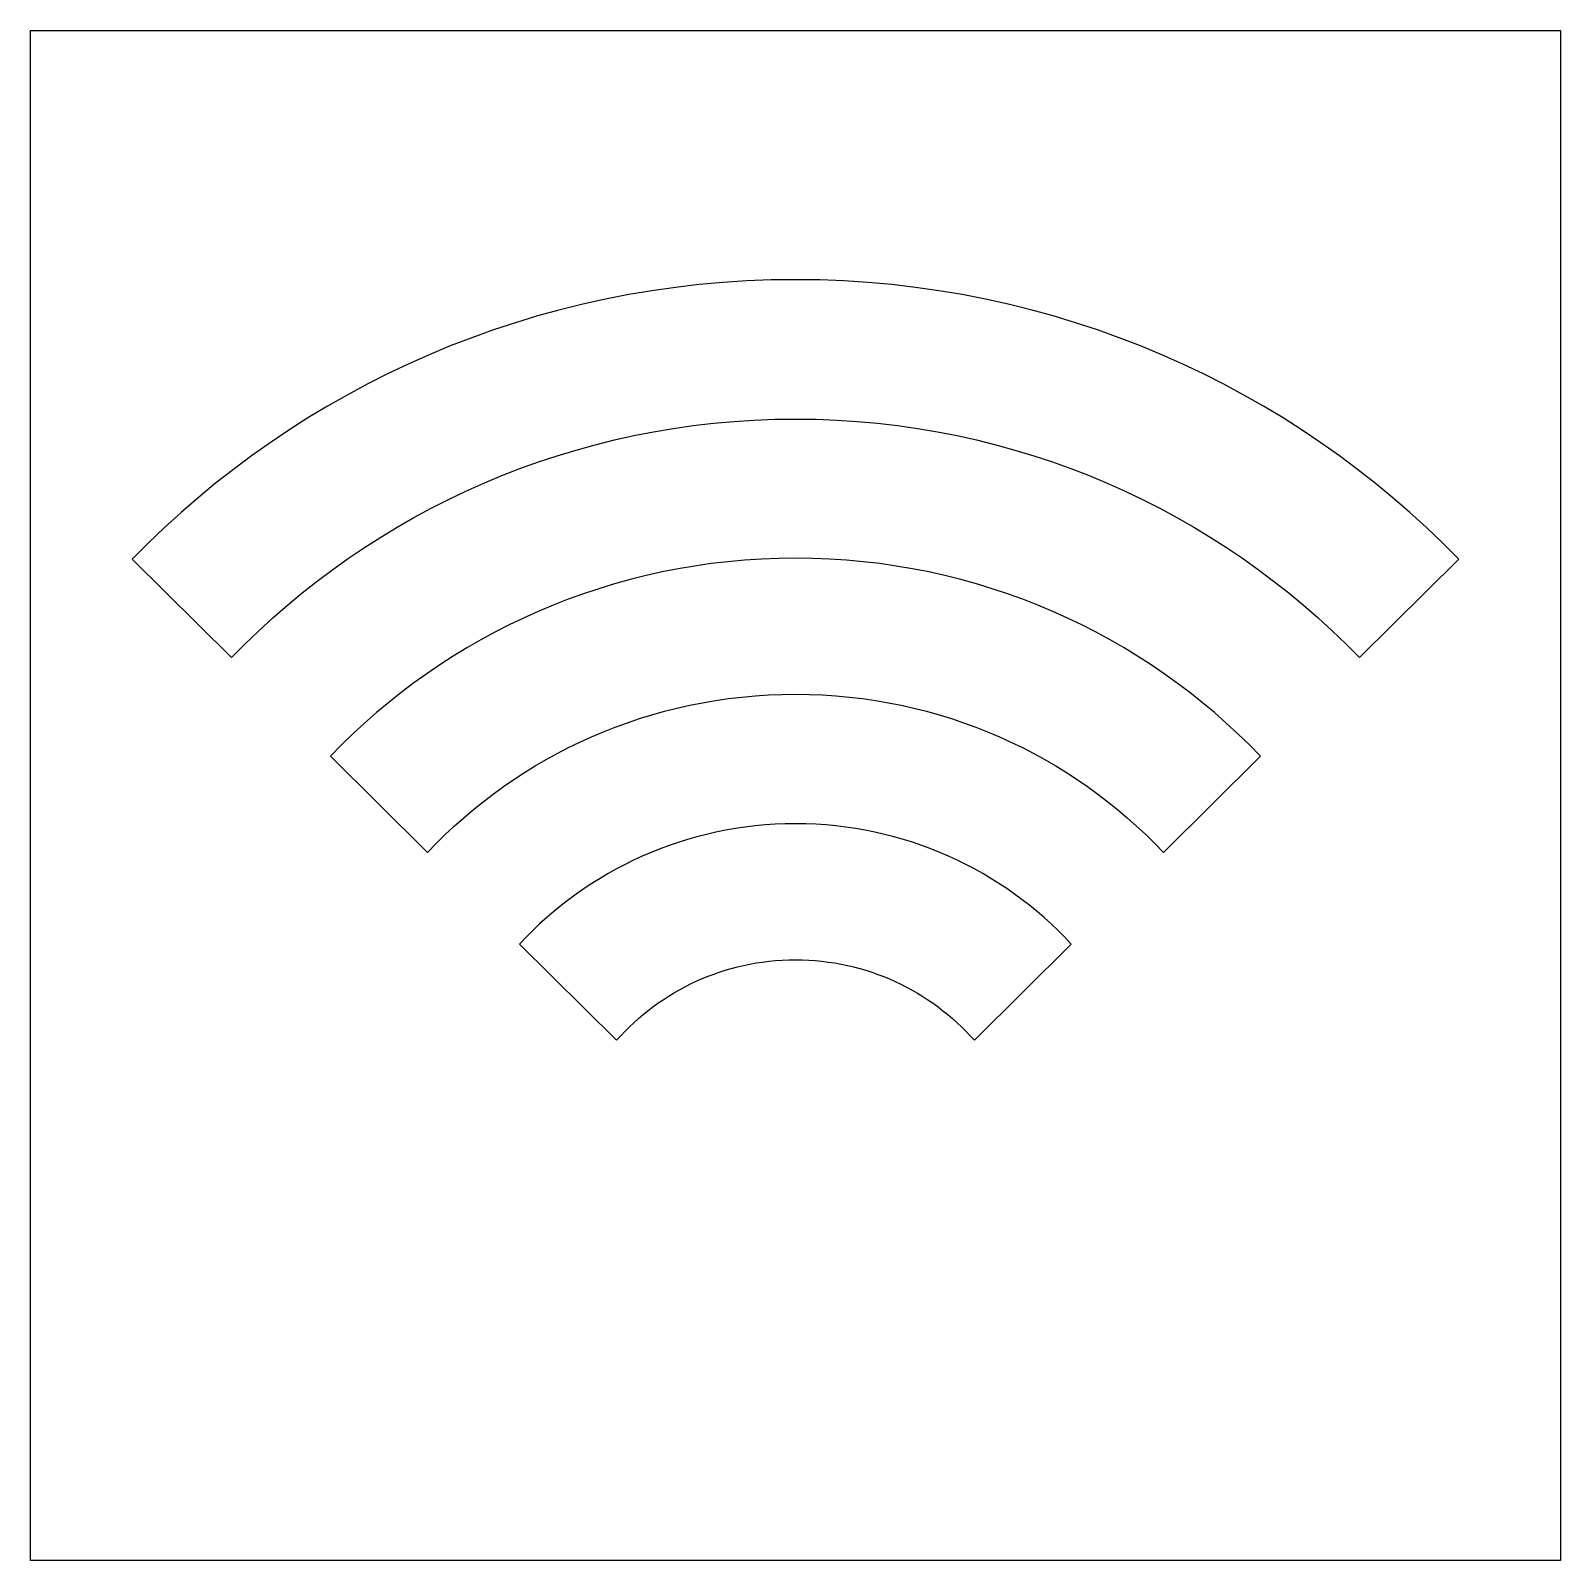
# Model space of a CAD drawing. Extents: x 39 to 164, y 141 to 266.
import ezdxf

# ---------------------------------------------------------------- set-up
doc = ezdxf.new("R2010")
doc.units = 0
doc.layers.add('Back', color=7, linetype='CONTINUOUS')
doc.layers.add('Layer_1', color=7, linetype='CONTINUOUS')

msp = doc.modelspace()

# ---------------------------------------------------------------- linework, layer by layer
at = {"layer": 'Back', "color": 7}
for p, q in [((47.29055, 222.978858), (55.393219, 214.930383)), ((147.576739, 214.930383), (155.679408, 222.978858)), ((55.393219, 214.930383), (55.393219, 214.930383)), ((63.488662, 206.886726), (71.410684, 199.017695)), ((131.559274, 199.017695), (139.477683, 206.886726)), ((139.477683, 206.886726), (139.477683, 206.886726)), ((78.944914, 191.532842), (86.868139, 183.663811)), ((116.101819, 183.663811), (124.025044, 191.532842)), ((116.101819, 183.663811), (116.101819, 183.663811))]:
    msp.add_line(p, q, dxfattribs=at)
for points in [[(101.484979, 245.815187), (80.211859, 245.815187), (60.996923, 237.059775), (47.29055, 222.978858)], [(155.679408, 222.978858), (141.973035, 237.059775), (122.758099, 245.815187), (101.484979, 245.815187)], [(55.393219, 214.930383), (67.028161, 226.949504), (83.374405, 234.430743), (101.484979, 234.430743)], [(101.484979, 234.430743), (119.595553, 234.430743), (135.94541, 226.949504), (147.576739, 214.930383)], [(101.484979, 223.057139), (86.536951, 223.057139), (73.04856, 216.850071), (63.488662, 206.886726)], [(139.477683, 206.886726), (129.921398, 216.848866), (116.433007, 223.057139), (101.484979, 223.057139)], [(71.410684, 199.017695), (78.941301, 206.971028), (89.627238, 211.943668), (101.484979, 211.943668)], [(101.484979, 211.943668), (113.34272, 211.943668), (124.028657, 206.967415), (131.559274, 199.017695)], [(101.484979, 201.35769), (92.568189, 201.35769), (84.546209, 197.570101), (78.944914, 191.532842)], [(124.025044, 191.532842), (118.424953, 197.571306), (110.39936, 201.35769), (101.484979, 201.35769)], [(86.868139, 183.663811), (90.431724, 187.697081), (95.658476, 190.245423), (101.484979, 190.245423)], [(101.484979, 190.245423), (107.311482, 190.245423), (112.538234, 187.695876), (116.101819, 183.663811)]]:
    msp.add_open_spline(points, degree=3, dxfattribs=at)
at = {"layer": 'Layer_1', "color": 1}
for p, q in [((38.986985, 266.167939), (163.986986, 266.167939)), ((38.986985, 141.167938), (38.986985, 266.167939)), ((163.986986, 266.167939), (163.986986, 141.167938)), ((163.986986, 141.167938), (38.986985, 141.167938))]:
    msp.add_line(p, q, dxfattribs=at)

doc.saveas('drawing.dxf')
